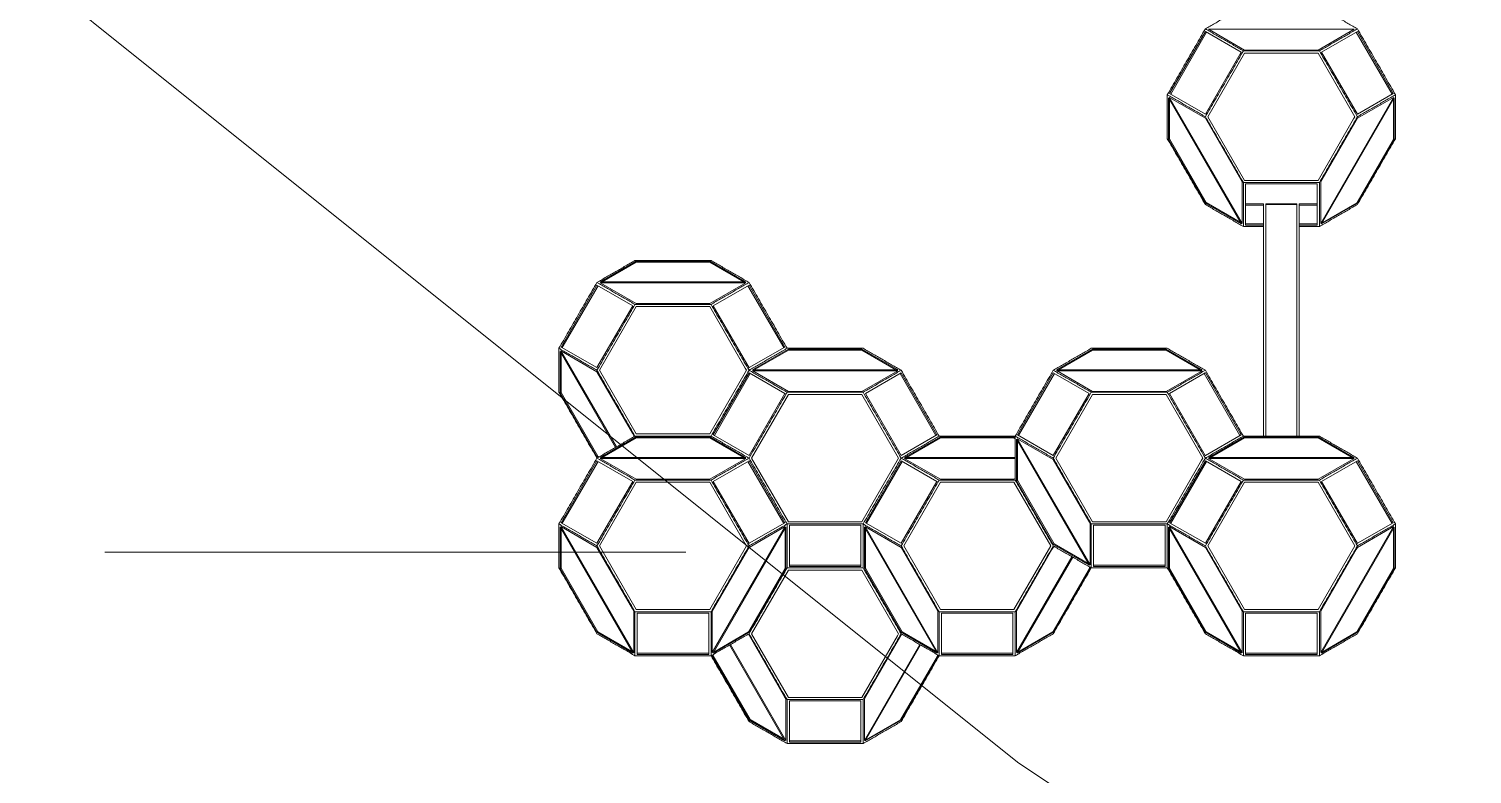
# Model space of a CAD drawing. Header units: millimetres. Extents: x 32551 to 59551, y -21458 to 15116.
# Drawn here: x 47876 to 48806, y 13949 to 14429 of the extents above; entities that cross this region are included whole.
import ezdxf

# ---------------------------------------------------------------- set-up
doc = ezdxf.new("R2010")
doc.units = ezdxf.units.MM
doc.layers.add('4TH DETAILS', color=120, linetype='Continuous', lineweight=15, true_color=0x39ffb0)

msp = doc.modelspace()

# ---------------------------------------------------------------- linework, layer by layer
at = {"layer": '4TH DETAILS', "linetype": 'Continuous'}
for p, q in [((48610.598, 14387.607), (48633.638, 14427.512)), ((48634.355, 14427.098), (48611.315, 14387.193)), ((48633.638, 14427.512), (48656.677, 14414.21)), ((48636.081, 14428.723), (48635.773, 14428.9)), ((48729.482, 14428.9), (48635.773, 14428.9)), ((48658.947, 14415.521), (48636.081, 14428.723)), ((48729.482, 14428.9), (48706.308, 14415.521)), ((48708.556, 14414.197), (48731.595, 14427.499)), ((48753.917, 14387.18), (48730.878, 14427.085)), ((48731.595, 14427.499), (48731.617, 14427.461)), ((48731.617, 14427.461), (48754.634, 14387.594)), ((48656.677, 14414.21), (48633.638, 14374.305)), ((48635.267, 14372.624), (48658.947, 14413.64)), ((48706.308, 14415.521), (48658.947, 14415.521)), ((48658.947, 14413.64), (48706.308, 14413.64)), ((48706.308, 14413.64), (48729.173, 14374.035)), ((48731.595, 14374.292), (48708.556, 14414.197)), ((48609.957, 14358.012), (48609.957, 14384.728)), ((48656.775, 14303.638), (48609.957, 14384.728)), ((48610.438, 14385.078), (48610.772, 14384.885)), ((48610.438, 14385.078), (48657.318, 14303.879)), ((48610.57, 14358.365), (48610.57, 14383.668)), ((48633.638, 14374.305), (48610.598, 14387.607)), ((48610.772, 14384.885), (48633.638, 14371.684)), ((48707.937, 14303.905), (48754.795, 14385.065)), ((48755.298, 14384.728), (48708.48, 14303.638)), ((48754.634, 14387.594), (48731.617, 14374.305)), ((48731.617, 14371.684), (48754.795, 14385.065)), ((48754.93, 14358.224), (48754.93, 14384.092)), ((48755.298, 14384.728), (48755.298, 14358.012)), ((48731.617, 14374.305), (48731.595, 14374.292)), ((48633.638, 14371.684), (48656.503, 14332.079)), ((48658.947, 14331.609), (48635.267, 14372.624)), ((48729.173, 14371.213), (48706.308, 14331.609)), ((48707.937, 14330.668), (48730.803, 14370.273)), ((48729.173, 14374.035), (48729.988, 14372.624)), ((48729.988, 14372.624), (48729.173, 14371.213)), ((48730.803, 14370.273), (48731.617, 14371.684)), ((48610.57, 14358.365), (48609.957, 14358.012)), ((48633.638, 14316.996), (48609.957, 14358.012)), ((48634.25, 14317.35), (48610.57, 14358.365)), ((48731.25, 14317.208), (48754.93, 14358.224)), ((48755.298, 14358.012), (48732.432, 14318.407)), ((48754.93, 14358.224), (48755.298, 14358.012)), ((48656.503, 14332.079), (48657.318, 14330.668)), ((48657.318, 14330.668), (48657.318, 14303.879)), ((48706.308, 14331.609), (48658.947, 14331.609)), ((48659.588, 14329.358), (48705.667, 14329.358)), ((48659.588, 14302.754), (48659.588, 14329.358)), ((48705.667, 14329.358), (48705.667, 14302.754)), ((48707.937, 14303.905), (48707.937, 14330.668)), ((48732.432, 14318.407), (48731.617, 14316.996)), ((48634.25, 14317.35), (48633.638, 14316.996)), ((48634.452, 14316.526), (48633.638, 14316.996)), ((48656.163, 14304.699), (48634.25, 14317.35)), ((48656.775, 14303.638), (48634.452, 14316.526)), ((48671.172, 14316.476), (48659.588, 14316.476)), ((48671.172, 14315.636), (48659.588, 14315.636)), ((48671.172, 14316.476), (48671.172, 14166.899)), ((48692.627, 14316.476), (48672.627, 14316.476)), ((48672.627, 14166.899), (48672.627, 14316.476)), ((48692.627, 14316.07), (48672.627, 14316.07)), ((48692.627, 14316.476), (48692.627, 14166.899)), ((48705.667, 14316.476), (48694.083, 14316.476)), ((48694.083, 14166.899), (48694.083, 14316.476)), ((48705.667, 14315.636), (48694.083, 14315.636)), ((48731.617, 14316.996), (48708.48, 14303.638)), ((48708.847, 14304.274), (48731.25, 14317.208)), ((48731.25, 14317.208), (48731.617, 14316.996)), ((48659.588, 14303.582), (48671.172, 14303.582)), ((48671.172, 14302.754), (48659.588, 14302.754)), ((48694.083, 14303.582), (48705.667, 14303.582)), ((48705.667, 14302.754), (48694.083, 14302.754)), ((48243.891, 14266.207), (48267.029, 14279.565)), ((48267.029, 14278.858), (48245.116, 14266.207)), ((48267.029, 14278.858), (48267.029, 14279.565)), ((48267.029, 14279.565), (48314.389, 14279.565)), ((48314.389, 14278.858), (48267.029, 14278.858)), ((48314.389, 14278.858), (48314.389, 14279.565)), ((48314.389, 14279.565), (48337.255, 14266.364)), ((48336.302, 14266.207), (48314.389, 14278.858)), ((48218.68, 14224.307), (48241.719, 14264.213)), ((48242.436, 14263.799), (48219.397, 14223.893)), ((48241.719, 14264.213), (48264.759, 14250.911)), ((48244.163, 14265.423), (48243.855, 14265.601)), ((48337.563, 14265.601), (48243.855, 14265.601)), ((48243.891, 14266.207), (48337.527, 14266.207)), ((48267.029, 14252.222), (48244.163, 14265.423)), ((48337.563, 14265.601), (48314.389, 14252.222)), ((48316.637, 14250.898), (48339.677, 14264.2)), ((48337.255, 14266.364), (48337.527, 14266.207)), ((48361.999, 14223.88), (48338.959, 14263.786)), ((48339.677, 14264.2), (48339.699, 14264.161)), ((48339.699, 14264.161), (48362.716, 14224.295)), ((48264.759, 14250.911), (48241.719, 14211.006)), ((48243.349, 14209.325), (48267.029, 14250.34)), ((48314.389, 14252.222), (48267.029, 14252.222)), ((48267.029, 14250.34), (48314.389, 14250.34)), ((48314.389, 14250.34), (48337.255, 14210.736)), ((48339.677, 14210.993), (48316.637, 14250.898)), ((48218.039, 14194.713), (48218.039, 14221.429)), ((48253.695, 14159.671), (48218.039, 14221.429)), ((48218.519, 14221.779), (48218.854, 14221.586)), ((48218.519, 14221.779), (48254.207, 14159.966)), ((48218.651, 14195.066), (48218.651, 14220.369)), ((48241.719, 14211.006), (48218.68, 14224.307)), ((48218.854, 14221.586), (48241.719, 14208.384)), ((48362.716, 14224.295), (48339.699, 14211.006)), ((48341.871, 14209.638), (48365.008, 14222.997)), ((48365.008, 14222.29), (48343.096, 14209.638)), ((48365.008, 14222.29), (48365.008, 14222.997)), ((48365.008, 14222.997), (48412.369, 14222.997)), ((48412.369, 14222.29), (48365.008, 14222.29)), ((48412.369, 14222.29), (48412.369, 14222.997)), ((48412.369, 14222.997), (48435.235, 14209.795)), ((48434.282, 14209.638), (48412.369, 14222.29)), ((48537.83, 14209.638), (48560.968, 14222.997)), ((48560.968, 14222.29), (48539.055, 14209.638)), ((48560.968, 14222.29), (48560.968, 14222.997)), ((48560.968, 14222.997), (48608.328, 14222.997)), ((48608.328, 14222.29), (48560.968, 14222.29)), ((48608.328, 14222.29), (48608.328, 14222.997)), ((48608.328, 14222.997), (48631.194, 14209.795)), ((48630.241, 14209.638), (48608.328, 14222.29)), ((48241.719, 14208.384), (48264.585, 14168.78)), ((48267.029, 14168.31), (48243.349, 14209.325)), ((48337.255, 14207.914), (48314.389, 14168.31)), ((48316.659, 14167.739), (48339.699, 14207.644)), ((48340.416, 14207.23), (48317.377, 14167.325)), ((48337.255, 14210.736), (48338.07, 14209.325)), ((48338.07, 14209.325), (48337.255, 14207.914)), ((48339.699, 14211.006), (48339.677, 14210.993)), ((48339.699, 14207.644), (48362.738, 14194.343)), ((48342.143, 14208.855), (48341.834, 14209.033)), ((48435.543, 14209.033), (48341.834, 14209.033)), ((48341.871, 14209.638), (48435.506, 14209.638)), ((48365.008, 14195.653), (48342.143, 14208.855)), ((48435.543, 14209.033), (48412.369, 14195.653)), ((48414.617, 14194.33), (48437.656, 14207.631)), ((48435.235, 14209.795), (48435.506, 14209.638)), ((48459.979, 14167.312), (48436.939, 14207.217)), ((48437.656, 14207.631), (48437.679, 14207.593)), ((48437.679, 14207.593), (48460.696, 14167.726)), ((48512.619, 14167.739), (48535.658, 14207.644)), ((48536.375, 14207.23), (48513.336, 14167.325)), ((48535.658, 14207.644), (48558.698, 14194.343)), ((48538.102, 14208.855), (48537.794, 14209.033)), ((48631.502, 14209.033), (48537.794, 14209.033)), ((48537.83, 14209.638), (48631.466, 14209.638)), ((48560.968, 14195.653), (48538.102, 14208.855)), ((48631.502, 14209.033), (48608.328, 14195.653)), ((48610.576, 14194.33), (48633.615, 14207.631)), ((48631.194, 14209.795), (48631.466, 14209.638)), ((48655.938, 14167.312), (48632.898, 14207.217)), ((48633.615, 14207.631), (48633.638, 14207.593)), ((48633.638, 14207.593), (48656.655, 14167.726)), ((48218.651, 14195.066), (48218.039, 14194.713)), ((48241.719, 14153.697), (48218.039, 14194.713)), ((48242.332, 14154.051), (48218.651, 14195.066)), ((48362.738, 14194.343), (48339.699, 14154.437)), ((48341.328, 14152.756), (48365.008, 14193.772)), ((48412.369, 14195.653), (48365.008, 14195.653)), ((48365.008, 14193.772), (48412.369, 14193.772)), ((48412.369, 14193.772), (48436.049, 14152.756)), ((48437.656, 14154.424), (48414.617, 14194.33)), ((48558.698, 14194.343), (48535.658, 14154.437)), ((48537.287, 14152.756), (48560.968, 14193.772)), ((48608.328, 14195.653), (48560.968, 14195.653)), ((48560.968, 14193.772), (48608.328, 14193.772)), ((48608.328, 14193.772), (48631.194, 14154.167)), ((48633.615, 14154.424), (48610.576, 14194.33)), ((48243.891, 14153.07), (48267.029, 14166.428)), ((48267.029, 14165.721), (48245.116, 14153.07)), ((48264.585, 14168.78), (48265.4, 14167.369)), ((48265.4, 14167.369), (48265.4, 14166.428)), ((48314.389, 14168.31), (48267.029, 14168.31)), ((48267.029, 14165.721), (48267.029, 14166.428)), ((48267.029, 14166.428), (48314.389, 14166.428)), ((48314.389, 14165.721), (48267.029, 14165.721)), ((48314.389, 14165.721), (48314.389, 14166.428)), ((48314.389, 14166.428), (48337.255, 14153.227)), ((48336.302, 14153.07), (48314.389, 14165.721)), ((48339.699, 14154.437), (48316.659, 14167.739)), ((48460.696, 14167.726), (48437.679, 14154.437)), ((48439.851, 14153.07), (48462.988, 14166.428)), ((48462.988, 14165.721), (48441.075, 14153.07)), ((48462.988, 14165.721), (48462.988, 14166.428)), ((48462.988, 14166.428), (48510.349, 14166.428)), ((48510.349, 14165.721), (48462.988, 14165.721)), ((48510.349, 14165.721), (48510.349, 14166.428)), ((48510.349, 14166.428), (48511.163, 14165.958)), ((48511.163, 14165.251), (48510.349, 14165.721)), ((48511.978, 14138.144), (48511.978, 14164.861)), ((48558.795, 14083.77), (48511.978, 14164.861)), ((48512.458, 14165.21), (48512.792, 14165.017)), ((48512.458, 14165.21), (48559.338, 14084.011)), ((48512.59, 14138.498), (48512.59, 14163.8)), ((48535.658, 14154.437), (48512.619, 14167.739)), ((48512.792, 14165.017), (48535.658, 14151.816)), ((48656.655, 14167.726), (48633.638, 14154.437)), ((48635.81, 14153.07), (48658.947, 14166.428)), ((48658.947, 14165.721), (48637.035, 14153.07)), ((48658.947, 14165.721), (48658.947, 14166.428)), ((48658.947, 14166.428), (48706.308, 14166.428)), ((48706.308, 14165.721), (48658.947, 14165.721)), ((48706.308, 14165.721), (48706.308, 14166.428)), ((48706.308, 14166.428), (48729.174, 14153.227)), ((48728.22, 14153.07), (48706.308, 14165.721)), ((48218.68, 14111.17), (48241.719, 14151.076)), ((48242.332, 14154.051), (48241.719, 14153.697)), ((48242.534, 14153.227), (48241.719, 14153.697)), ((48241.719, 14151.076), (48264.759, 14137.774)), ((48243.146, 14153.58), (48242.332, 14154.051)), ((48244.163, 14152.286), (48243.855, 14152.464)), ((48337.563, 14152.464), (48243.855, 14152.464)), ((48243.891, 14153.07), (48337.527, 14153.07)), ((48267.029, 14139.085), (48244.163, 14152.286)), ((48337.563, 14152.464), (48314.389, 14139.085)), ((48316.637, 14137.761), (48339.677, 14151.063)), ((48337.255, 14153.227), (48337.527, 14153.07)), ((48339.677, 14151.063), (48339.699, 14151.024)), ((48339.699, 14151.024), (48362.716, 14111.157)), ((48365.008, 14111.741), (48341.328, 14152.756)), ((48436.049, 14152.756), (48412.369, 14111.741)), ((48414.639, 14111.17), (48437.679, 14151.076)), ((48437.679, 14154.437), (48437.656, 14154.424)), ((48437.679, 14151.076), (48460.718, 14137.774)), ((48440.122, 14152.286), (48439.814, 14152.464)), ((48511.163, 14152.464), (48439.814, 14152.464)), ((48439.851, 14153.07), (48511.163, 14153.07)), ((48462.988, 14139.085), (48440.122, 14152.286)), ((48535.658, 14151.816), (48558.524, 14112.211)), ((48560.968, 14111.741), (48537.287, 14152.756)), ((48631.194, 14151.345), (48608.328, 14111.741)), ((48610.598, 14111.17), (48633.638, 14151.076)), ((48631.194, 14154.167), (48632.008, 14152.756)), ((48632.008, 14152.756), (48631.194, 14151.345)), ((48633.638, 14154.437), (48633.615, 14154.424)), ((48633.638, 14151.076), (48656.677, 14137.774)), ((48636.081, 14152.286), (48635.773, 14152.464)), ((48729.482, 14152.464), (48635.773, 14152.464)), ((48635.81, 14153.07), (48729.445, 14153.07)), ((48658.947, 14139.085), (48636.081, 14152.286)), ((48729.482, 14152.464), (48706.308, 14139.085)), ((48708.556, 14137.761), (48731.595, 14151.063)), ((48729.174, 14153.227), (48729.445, 14153.07)), ((48731.595, 14151.063), (48731.617, 14151.024)), ((48731.617, 14151.024), (48754.634, 14111.157)), ((48242.436, 14150.662), (48219.397, 14110.756)), ((48361.999, 14110.743), (48338.959, 14150.649)), ((48438.396, 14150.662), (48415.356, 14110.756)), ((48634.355, 14150.662), (48611.315, 14110.756)), ((48753.917, 14110.743), (48730.878, 14150.649)), ((48264.759, 14137.774), (48241.719, 14097.868)), ((48243.349, 14096.188), (48267.029, 14137.203)), ((48314.389, 14139.085), (48267.029, 14139.085)), ((48267.029, 14137.203), (48314.389, 14137.203)), ((48314.389, 14137.203), (48337.255, 14097.599)), ((48339.677, 14097.856), (48316.637, 14137.761)), ((48460.718, 14137.774), (48437.679, 14097.868)), ((48439.308, 14096.188), (48462.988, 14137.203)), ((48510.349, 14139.085), (48462.988, 14139.085)), ((48462.988, 14137.203), (48510.349, 14137.203)), ((48511.163, 14139.555), (48510.349, 14139.085)), ((48510.349, 14137.203), (48534.029, 14096.188)), ((48512.59, 14138.498), (48511.978, 14138.144)), ((48535.658, 14097.128), (48511.978, 14138.144)), ((48536.27, 14097.482), (48512.59, 14138.498)), ((48656.677, 14137.774), (48633.638, 14097.868)), ((48635.267, 14096.188), (48658.947, 14137.203)), ((48706.308, 14139.085), (48658.947, 14139.085)), ((48658.947, 14137.203), (48706.308, 14137.203)), ((48706.308, 14137.203), (48729.988, 14096.188)), ((48731.595, 14097.856), (48708.556, 14137.761)), ((48218.039, 14081.575), (48218.039, 14108.292)), ((48264.857, 14027.202), (48218.039, 14108.292)), ((48218.519, 14108.642), (48218.854, 14108.449)), ((48218.519, 14108.642), (48265.4, 14027.443)), ((48218.651, 14081.929), (48218.651, 14107.231)), ((48241.719, 14097.868), (48218.68, 14111.17)), ((48218.854, 14108.449), (48241.719, 14095.247)), ((48316.019, 14027.468), (48362.877, 14108.629)), ((48363.379, 14108.292), (48316.562, 14027.202)), ((48362.716, 14111.157), (48339.699, 14097.868)), ((48339.699, 14095.247), (48362.877, 14108.629)), ((48363.012, 14081.788), (48363.012, 14107.656)), ((48363.379, 14108.292), (48363.379, 14081.575)), ((48412.369, 14111.741), (48365.008, 14111.741)), ((48365.649, 14109.49), (48411.728, 14109.49)), ((48365.649, 14082.886), (48365.649, 14109.49)), ((48411.728, 14109.49), (48411.728, 14082.886)), ((48413.998, 14081.575), (48413.998, 14108.292)), ((48460.816, 14027.202), (48413.998, 14108.292)), ((48414.479, 14108.642), (48414.813, 14108.449)), ((48414.479, 14108.642), (48461.359, 14027.443)), ((48414.611, 14081.929), (48414.611, 14107.231)), ((48437.679, 14097.868), (48414.639, 14111.17)), ((48414.813, 14108.449), (48437.679, 14095.247)), ((48558.524, 14112.211), (48559.338, 14110.8)), ((48559.338, 14110.8), (48559.338, 14084.011)), ((48608.328, 14111.741), (48560.968, 14111.741)), ((48561.608, 14109.49), (48607.687, 14109.49)), ((48561.608, 14082.886), (48561.608, 14109.49)), ((48607.687, 14109.49), (48607.687, 14082.886)), ((48609.957, 14081.575), (48609.957, 14108.292)), ((48656.775, 14027.202), (48609.957, 14108.292)), ((48610.438, 14108.642), (48610.772, 14108.449)), ((48610.438, 14108.642), (48657.318, 14027.443)), ((48610.57, 14081.929), (48610.57, 14107.231)), ((48633.638, 14097.868), (48610.598, 14111.17)), ((48610.772, 14108.449), (48633.638, 14095.247)), ((48707.937, 14027.468), (48754.795, 14108.629)), ((48755.298, 14108.292), (48708.48, 14027.202)), ((48754.634, 14111.157), (48731.617, 14097.868)), ((48731.617, 14095.247), (48754.795, 14108.629)), ((48754.93, 14081.788), (48754.93, 14107.656)), ((48755.298, 14108.292), (48755.298, 14081.575)), ((48241.719, 14095.247), (48264.585, 14055.643)), ((48267.029, 14055.172), (48243.349, 14096.188)), ((48337.255, 14097.599), (48338.07, 14096.188)), ((48338.07, 14096.188), (48337.255, 14094.777)), ((48338.884, 14093.836), (48339.699, 14095.247)), ((48339.699, 14097.868), (48339.677, 14097.856)), ((48437.679, 14095.247), (48460.544, 14055.643)), ((48462.988, 14055.172), (48439.308, 14096.188)), ((48534.029, 14096.188), (48510.349, 14055.172)), ((48534.844, 14093.836), (48535.658, 14095.247)), ((48536.27, 14097.482), (48535.658, 14097.128)), ((48536.473, 14096.658), (48535.658, 14097.128)), ((48535.658, 14095.247), (48536.473, 14095.718)), ((48558.183, 14084.831), (48536.27, 14097.482)), ((48558.795, 14083.77), (48536.473, 14096.658)), ((48633.638, 14095.247), (48656.503, 14055.643)), ((48658.947, 14055.172), (48635.267, 14096.188)), ((48729.988, 14096.188), (48706.308, 14055.172)), ((48730.803, 14093.836), (48731.617, 14095.247)), ((48731.617, 14097.868), (48731.595, 14097.856)), ((48337.255, 14094.777), (48314.389, 14055.172)), ((48316.019, 14054.232), (48338.884, 14093.836)), ((48511.978, 14054.232), (48534.844, 14093.836)), ((48511.978, 14027.468), (48547.654, 14089.262)), ((48548.177, 14088.96), (48512.521, 14027.202)), ((48707.937, 14054.232), (48730.803, 14093.836)), ((48218.651, 14081.929), (48218.039, 14081.575)), ((48241.719, 14040.56), (48218.039, 14081.575)), ((48242.332, 14040.913), (48218.651, 14081.929)), ((48339.331, 14040.772), (48363.012, 14081.788)), ((48363.379, 14081.575), (48340.513, 14041.971)), ((48341.328, 14039.619), (48365.008, 14080.635)), ((48363.012, 14081.788), (48363.379, 14081.575)), ((48365.008, 14080.635), (48412.369, 14080.635)), ((48365.649, 14083.714), (48411.728, 14083.714)), ((48411.728, 14082.886), (48365.649, 14082.886)), ((48412.369, 14080.635), (48436.049, 14039.619)), ((48414.611, 14081.929), (48413.998, 14081.575)), ((48437.679, 14040.56), (48413.998, 14081.575)), ((48438.291, 14040.913), (48414.611, 14081.929)), ((48535.291, 14040.772), (48558.971, 14081.788)), ((48559.338, 14081.575), (48536.473, 14041.971)), ((48558.971, 14081.788), (48558.971, 14082.728)), ((48558.971, 14081.788), (48559.338, 14081.575)), ((48559.338, 14082.516), (48559.338, 14081.575)), ((48561.608, 14083.714), (48607.687, 14083.714)), ((48607.687, 14082.886), (48561.608, 14082.886)), ((48610.57, 14081.929), (48609.957, 14081.575)), ((48633.638, 14040.56), (48609.957, 14081.575)), ((48634.25, 14040.913), (48610.57, 14081.929)), ((48731.25, 14040.772), (48754.93, 14081.788)), ((48755.298, 14081.575), (48732.432, 14041.971)), ((48754.93, 14081.788), (48755.298, 14081.575)), ((48264.585, 14055.643), (48265.4, 14054.232)), ((48265.4, 14054.232), (48265.4, 14027.443)), ((48314.389, 14055.172), (48267.029, 14055.172)), ((48267.67, 14052.921), (48313.749, 14052.921)), ((48267.67, 14026.317), (48267.67, 14052.921)), ((48313.749, 14052.921), (48313.749, 14026.317)), ((48316.019, 14027.468), (48316.019, 14054.232)), ((48460.544, 14055.643), (48461.359, 14054.232)), ((48461.359, 14054.232), (48461.359, 14027.443)), ((48510.349, 14055.172), (48462.988, 14055.172)), ((48463.629, 14052.921), (48509.708, 14052.921)), ((48463.629, 14026.317), (48463.629, 14052.921)), ((48509.708, 14052.921), (48509.708, 14026.317)), ((48511.978, 14027.468), (48511.978, 14054.232)), ((48656.503, 14055.643), (48657.318, 14054.232)), ((48657.318, 14054.232), (48657.318, 14027.443)), ((48706.308, 14055.172), (48658.947, 14055.172)), ((48659.588, 14052.921), (48705.667, 14052.921)), ((48659.588, 14026.317), (48659.588, 14052.921)), ((48705.667, 14052.921), (48705.667, 14026.317)), ((48707.937, 14027.468), (48707.937, 14054.232)), ((48242.332, 14040.913), (48241.719, 14040.56)), ((48264.857, 14027.202), (48241.719, 14040.56)), ((48264.244, 14028.262), (48242.332, 14040.913)), ((48339.699, 14040.56), (48316.562, 14027.202)), ((48316.929, 14027.838), (48339.331, 14040.772)), ((48339.331, 14040.772), (48339.699, 14040.56)), ((48340.513, 14041.971), (48339.699, 14040.56)), ((48365.008, 13998.604), (48341.328, 14039.619)), ((48436.049, 14039.619), (48435.235, 14038.208)), ((48438.291, 14040.913), (48437.679, 14040.56)), ((48460.816, 14027.202), (48437.679, 14040.56)), ((48460.203, 14028.262), (48438.291, 14040.913)), ((48535.658, 14040.56), (48512.521, 14027.202)), ((48512.888, 14027.838), (48535.291, 14040.772)), ((48535.291, 14040.772), (48535.658, 14040.56)), ((48536.473, 14041.971), (48535.658, 14040.56)), ((48634.25, 14040.913), (48633.638, 14040.56)), ((48656.775, 14027.202), (48633.638, 14040.56)), ((48656.163, 14028.262), (48634.25, 14040.913)), ((48731.617, 14040.56), (48708.48, 14027.202)), ((48708.847, 14027.838), (48731.25, 14040.772)), ((48731.25, 14040.772), (48731.617, 14040.56)), ((48732.432, 14041.971), (48731.617, 14040.56)), ((48362.836, 13970.633), (48327.18, 14032.391)), ((48327.692, 14032.687), (48363.379, 13970.874)), ((48338.884, 14039.149), (48339.699, 14038.679)), ((48339.699, 14038.679), (48362.565, 13999.074)), ((48435.235, 14038.208), (48412.369, 13998.604)), ((48413.998, 13997.663), (48436.864, 14037.268)), ((48413.998, 13970.9), (48449.675, 14032.693)), ((48450.197, 14032.391), (48414.541, 13970.633)), ((48436.864, 14037.268), (48437.679, 14038.679)), ((48437.679, 14038.679), (48438.493, 14039.149)), ((48267.67, 14027.146), (48313.749, 14027.146)), ((48313.749, 14026.317), (48267.67, 14026.317)), ((48316.019, 14025.007), (48316.019, 14025.947)), ((48316.631, 14025.36), (48316.019, 14025.007)), ((48339.699, 13983.991), (48316.019, 14025.007)), ((48316.631, 14025.36), (48316.631, 14026.301)), ((48340.311, 13984.345), (48316.631, 14025.36)), ((48437.311, 13984.203), (48460.991, 14025.219)), ((48461.359, 14025.007), (48438.493, 13985.402)), ((48460.991, 14025.219), (48460.991, 14026.16)), ((48460.991, 14025.219), (48461.359, 14025.007)), ((48461.359, 14025.947), (48461.359, 14025.007)), ((48463.629, 14027.146), (48509.708, 14027.146)), ((48509.708, 14026.317), (48463.629, 14026.317)), ((48659.588, 14027.146), (48705.667, 14027.146)), ((48705.667, 14026.317), (48659.588, 14026.317)), ((48362.565, 13999.074), (48363.379, 13997.663)), ((48363.379, 13997.663), (48363.379, 13970.874)), ((48412.369, 13998.604), (48365.008, 13998.604)), ((48365.649, 13996.353), (48411.728, 13996.353)), ((48365.649, 13969.749), (48365.649, 13996.353)), ((48411.728, 13996.353), (48411.728, 13969.749)), ((48413.998, 13970.9), (48413.998, 13997.663)), ((48340.311, 13984.345), (48339.699, 13983.991)), ((48362.836, 13970.633), (48339.699, 13983.991)), ((48362.224, 13971.694), (48340.311, 13984.345)), ((48437.679, 13983.991), (48414.541, 13970.633)), ((48414.909, 13971.269), (48437.311, 13984.203)), ((48437.311, 13984.203), (48437.679, 13983.991)), ((48438.493, 13985.402), (48437.679, 13983.991)), ((48365.649, 13970.577), (48411.728, 13970.577)), ((48411.728, 13969.749), (48365.649, 13969.749))]:
    msp.add_line(p, q, dxfattribs=at)
at = {"layer": '4TH DETAILS'}
msp.add_line((48298.867, 14092.116), (47924.594, 14092.116), dxfattribs=at)
msp.add_lwpolyline([(47008.675, 15014.575), (47320.46, 14910.647), (48512.728, 13956.832), (49228.088, 13479.925), (49228.088, 11095.389), (48989.635, 10380.028), (49138.044, 9489.575)], dxfattribs=at)
at = {"layer": '4TH DETAILS', "linetype": 'Continuous', "ltscale": 0.5}
for points in [[(48633.638, 14429.193), (48658.133, 14443.335)], [(48707.122, 14443.335), (48731.617, 14429.193)], [(48609.143, 14386.766), (48633.638, 14429.193)], [(48658.133, 14415.051), (48633.638, 14429.193)], [(48707.122, 14415.051), (48731.617, 14429.193)], [(48756.112, 14386.766), (48731.617, 14429.193)], [(48633.638, 14372.624), (48658.133, 14415.051)], [(48658.133, 14415.051), (48707.122, 14415.051)], [(48731.617, 14372.624), (48707.122, 14415.051)], [(48609.143, 14358.482), (48609.143, 14386.766)], [(48633.638, 14372.624), (48609.143, 14386.766)], [(48731.617, 14372.624), (48756.112, 14386.766)], [(48756.112, 14358.482), (48756.112, 14386.766)], [(48658.133, 14330.198), (48633.638, 14372.624)], [(48707.122, 14330.198), (48731.617, 14372.624)], [(48609.143, 14358.482), (48633.638, 14316.056)], [(48756.112, 14358.482), (48731.617, 14316.056)], [(48658.133, 14330.198), (48707.122, 14330.198)], [(48658.133, 14330.198), (48658.133, 14301.914)], [(48707.122, 14330.198), (48707.122, 14301.914)], [(48633.638, 14316.056), (48658.133, 14301.914)], [(48707.122, 14301.914), (48731.617, 14316.056)], [(48658.133, 14301.914), (48671.172, 14301.914)], [(48694.083, 14301.914), (48707.122, 14301.914)], [(48241.719, 14265.893), (48266.214, 14280.036)], [(48315.204, 14280.036), (48266.214, 14280.036)], [(48315.204, 14280.036), (48339.699, 14265.893)], [(48217.224, 14223.467), (48241.719, 14265.893)], [(48266.214, 14251.751), (48241.719, 14265.893)], [(48315.204, 14251.751), (48339.699, 14265.893)], [(48364.194, 14223.467), (48339.699, 14265.893)], [(48241.719, 14209.325), (48266.214, 14251.751)], [(48266.214, 14251.751), (48315.204, 14251.751)], [(48339.699, 14209.325), (48315.204, 14251.751)], [(48217.224, 14195.183), (48217.224, 14223.467)], [(48241.719, 14209.325), (48217.224, 14223.467)], [(48339.699, 14209.325), (48364.194, 14223.467)], [(48413.184, 14223.467), (48364.194, 14223.467)], [(48413.184, 14223.467), (48437.679, 14209.325)], [(48535.658, 14209.325), (48560.153, 14223.467)], [(48609.143, 14223.467), (48560.153, 14223.467)], [(48609.143, 14223.467), (48633.638, 14209.325)], [(48266.214, 14166.899), (48241.719, 14209.325)], [(48315.204, 14166.899), (48339.699, 14209.325)], [(48364.194, 14195.183), (48339.699, 14209.325)], [(48413.184, 14195.183), (48437.679, 14209.325)], [(48462.173, 14166.899), (48437.679, 14209.325)], [(48511.163, 14166.899), (48535.658, 14209.325)], [(48560.153, 14195.183), (48535.658, 14209.325)], [(48609.143, 14195.183), (48633.638, 14209.325)], [(48658.133, 14166.899), (48633.638, 14209.325)], [(48217.224, 14195.183), (48241.719, 14152.756)], [(48339.699, 14152.756), (48364.194, 14195.183)], [(48364.194, 14195.183), (48413.184, 14195.183)], [(48437.679, 14152.756), (48413.184, 14195.183)], [(48535.658, 14152.756), (48560.153, 14195.183)], [(48560.153, 14195.183), (48609.143, 14195.183)], [(48633.638, 14152.756), (48609.143, 14195.183)], [(48241.719, 14152.756), (48266.214, 14166.899)], [(48266.214, 14166.899), (48315.204, 14166.899)], [(48339.699, 14152.756), (48315.204, 14166.899)], [(48437.679, 14152.756), (48462.173, 14166.899)], [(48437.679, 14152.756), (48462.173, 14166.899)], [(48511.163, 14166.899), (48462.173, 14166.899)], [(48511.163, 14138.614), (48511.163, 14166.899)], [(48535.658, 14152.756), (48511.163, 14166.899)], [(48633.638, 14152.756), (48658.133, 14166.899)], [(48707.122, 14166.899), (48658.133, 14166.899)], [(48707.122, 14166.899), (48731.617, 14152.756)], [(48217.224, 14110.33), (48241.719, 14152.756)], [(48266.214, 14138.614), (48241.719, 14152.756)], [(48315.204, 14138.614), (48339.699, 14152.756)], [(48364.194, 14110.33), (48339.699, 14152.756)], [(48413.184, 14110.33), (48437.679, 14152.756)], [(48462.173, 14138.614), (48437.679, 14152.756)], [(48560.153, 14110.33), (48535.658, 14152.756)], [(48609.143, 14110.33), (48633.638, 14152.756)], [(48658.133, 14138.614), (48633.638, 14152.756)], [(48707.122, 14138.614), (48731.617, 14152.756)], [(48756.112, 14110.33), (48731.617, 14152.756)], [(48241.719, 14096.188), (48266.214, 14138.614)], [(48266.214, 14138.614), (48315.204, 14138.614)], [(48339.699, 14096.188), (48315.204, 14138.614)], [(48437.679, 14096.188), (48462.173, 14138.614)], [(48462.173, 14138.614), (48511.163, 14138.614)], [(48511.163, 14138.614), (48535.658, 14096.188)], [(48633.638, 14096.188), (48658.133, 14138.614)], [(48658.133, 14138.614), (48707.122, 14138.614)], [(48731.617, 14096.188), (48707.122, 14138.614)], [(48217.224, 14082.046), (48217.224, 14110.33)], [(48241.719, 14096.188), (48217.224, 14110.33)], [(48339.699, 14096.188), (48364.194, 14110.33)], [(48364.194, 14082.046), (48364.194, 14110.33)], [(48364.194, 14110.33), (48413.184, 14110.33)], [(48413.184, 14082.046), (48413.184, 14110.33)], [(48437.679, 14096.188), (48413.184, 14110.33)], [(48560.153, 14110.33), (48609.143, 14110.33)], [(48560.153, 14110.33), (48560.153, 14082.046)], [(48609.143, 14110.33), (48609.143, 14082.046)], [(48633.638, 14096.188), (48609.143, 14110.33)], [(48731.617, 14096.188), (48756.112, 14110.33)], [(48756.112, 14082.046), (48756.112, 14110.33)], [(48266.214, 14053.761), (48241.719, 14096.188)], [(48315.204, 14053.761), (48339.699, 14096.188)], [(48462.173, 14053.761), (48437.679, 14096.188)], [(48511.163, 14053.761), (48535.658, 14096.188)], [(48535.658, 14096.188), (48560.153, 14082.046)], [(48658.133, 14053.761), (48633.638, 14096.188)], [(48707.122, 14053.761), (48731.617, 14096.188)], [(48217.224, 14082.046), (48241.719, 14039.619)], [(48364.194, 14082.046), (48339.699, 14039.619)], [(48364.194, 14082.046), (48413.184, 14082.046)], [(48437.679, 14039.619), (48413.184, 14082.046)], [(48560.153, 14082.046), (48535.658, 14039.619)], [(48560.153, 14082.046), (48609.143, 14082.046)], [(48609.143, 14082.046), (48633.638, 14039.619)], [(48756.112, 14082.046), (48731.617, 14039.619)], [(48266.214, 14053.761), (48315.204, 14053.761)], [(48266.214, 14053.761), (48266.214, 14025.477)], [(48315.204, 14053.761), (48315.204, 14025.477)], [(48462.173, 14053.761), (48511.163, 14053.761)], [(48462.173, 14053.761), (48462.173, 14025.477)], [(48511.163, 14053.761), (48511.163, 14025.477)], [(48658.133, 14053.761), (48707.122, 14053.761)], [(48658.133, 14053.761), (48658.133, 14025.477)], [(48707.122, 14053.761), (48707.122, 14025.477)], [(48241.719, 14039.619), (48266.214, 14025.477)], [(48315.204, 14025.477), (48339.699, 14039.619)], [(48364.194, 13997.193), (48339.699, 14039.619)], [(48413.184, 13997.193), (48437.679, 14039.619)], [(48437.679, 14039.619), (48462.173, 14025.477)], [(48511.163, 14025.477), (48535.658, 14039.619)], [(48633.638, 14039.619), (48658.133, 14025.477)], [(48707.122, 14025.477), (48731.617, 14039.619)], [(48266.214, 14025.477), (48315.204, 14025.477)], [(48315.204, 14025.477), (48339.699, 13983.051)], [(48462.173, 14025.477), (48437.679, 13983.051)], [(48462.173, 14025.477), (48511.163, 14025.477)], [(48658.133, 14025.477), (48707.122, 14025.477)], [(48364.194, 13997.193), (48413.184, 13997.193)], [(48364.194, 13997.193), (48364.194, 13968.909)], [(48413.184, 13997.193), (48413.184, 13968.909)], [(48339.699, 13983.051), (48364.194, 13968.909)], [(48413.184, 13968.909), (48437.679, 13983.051)], [(48364.194, 13968.909), (48413.184, 13968.909)]]:
    msp.add_open_spline(points, degree=1, dxfattribs=at)

doc.saveas('drawing.dxf')
